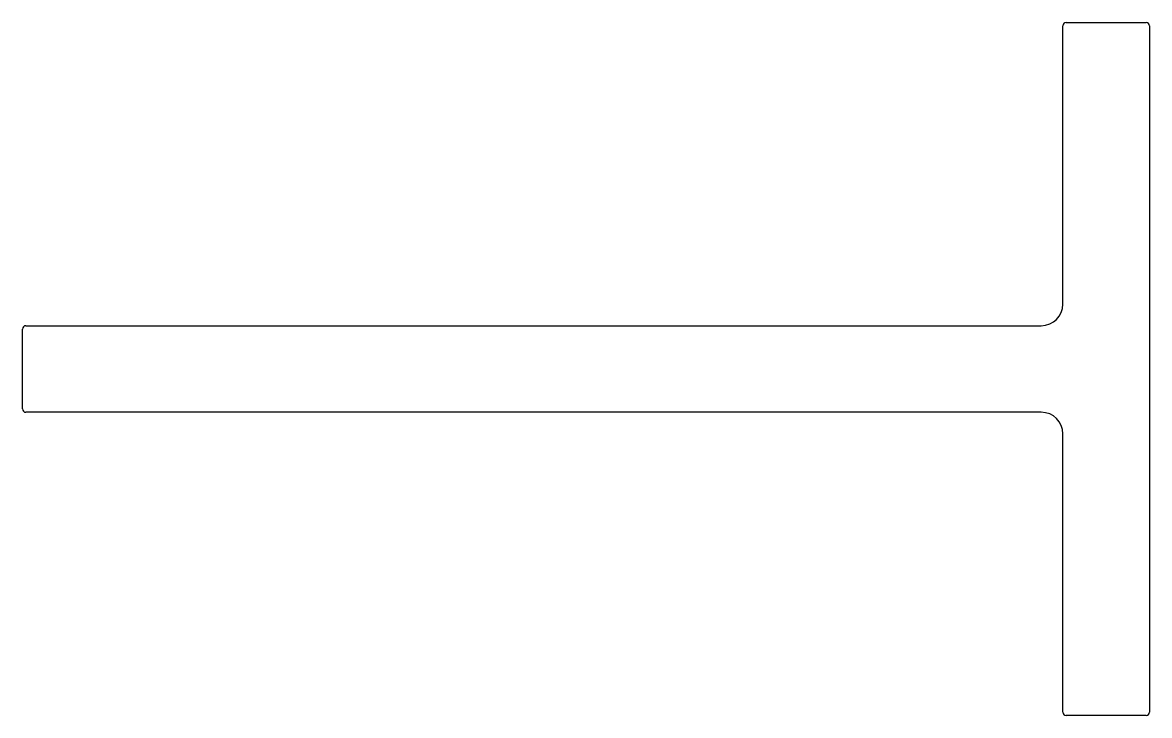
# Model space of a CAD drawing. Header units: inches. Extents: x -48.4 to 34.3, y 1.1 to 51.9.
import ezdxf

# ---------------------------------------------------------------- set-up
doc = ezdxf.new("R2010")
doc.units = ezdxf.units.IN
doc.header["$MEASUREMENT"] = 0
doc.layers.add('CLIP', color=4, linetype='Continuous')

msp = doc.modelspace()

# ---------------------------------------------------------------- linework, layer by layer
at = {"layer": 'CLIP', "ltscale": 6}
for p, q in [((27.928, 31.235), (27.928, 51.622)), ((28.178, 51.872), (34.028, 51.872)), ((34.278, 51.622), (34.278, 1.322)), ((-48.394, 23.547), (-48.394, 29.397)), ((-48.144, 29.647), (26.341, 29.647)), ((26.341, 23.297), (-48.144, 23.297)), ((27.928, 1.322), (27.928, 21.71)), ((34.028, 1.072), (28.178, 1.072))]:
    msp.add_line(p, q, dxfattribs=at)
for centre, radius, start, end in [((28.178, 51.622), 0.25, 90, 180), ((34.028, 51.622), 0.25, 360, 90), ((26.341, 31.235), 1.588, 270, 0), ((-48.144, 29.397), 0.25, 90, 180), ((-48.144, 23.547), 0.25, 180, 270), ((26.341, 21.71), 1.588, 360, 90), ((28.178, 1.322), 0.25, 180, 270), ((34.028, 1.322), 0.25, 270, 360)]:
    msp.add_arc(centre, radius, start, end, dxfattribs=at)

doc.saveas('drawing.dxf')
